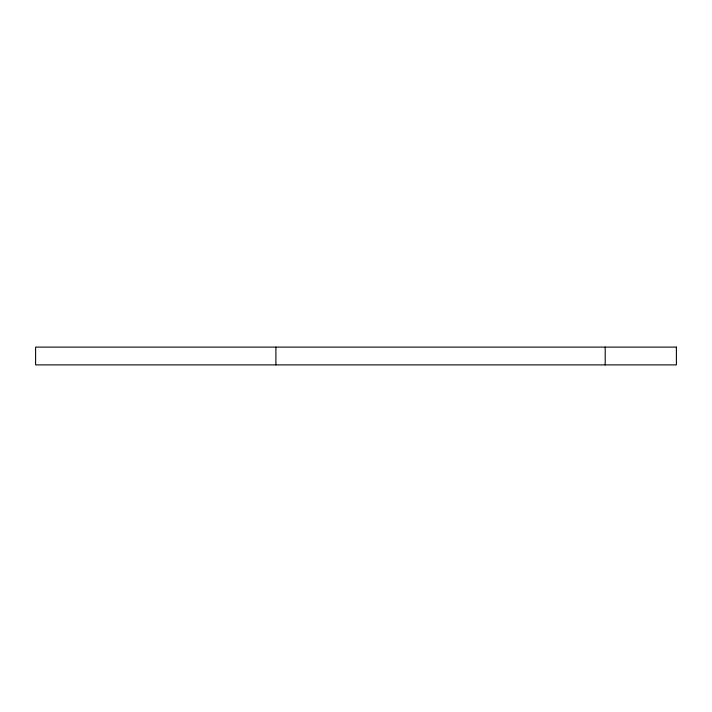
<?xml version="1.0" encoding="UTF-8"?>
<svg xmlns="http://www.w3.org/2000/svg" width="712" height="712" viewBox="0 0 712 712"><rect width="100%" height="100%" fill="white"/><g stroke="black" fill="none" stroke-linecap="round" stroke-linejoin="round"><path stroke-width="1.07" d="M605.2 347.1L605.2 364.9M275.9 347.1L275.9 364.9M676.4 347.1L35.6 347.1L35.6 364.9L676.4 364.9L676.4 347.1"/></g></svg>
